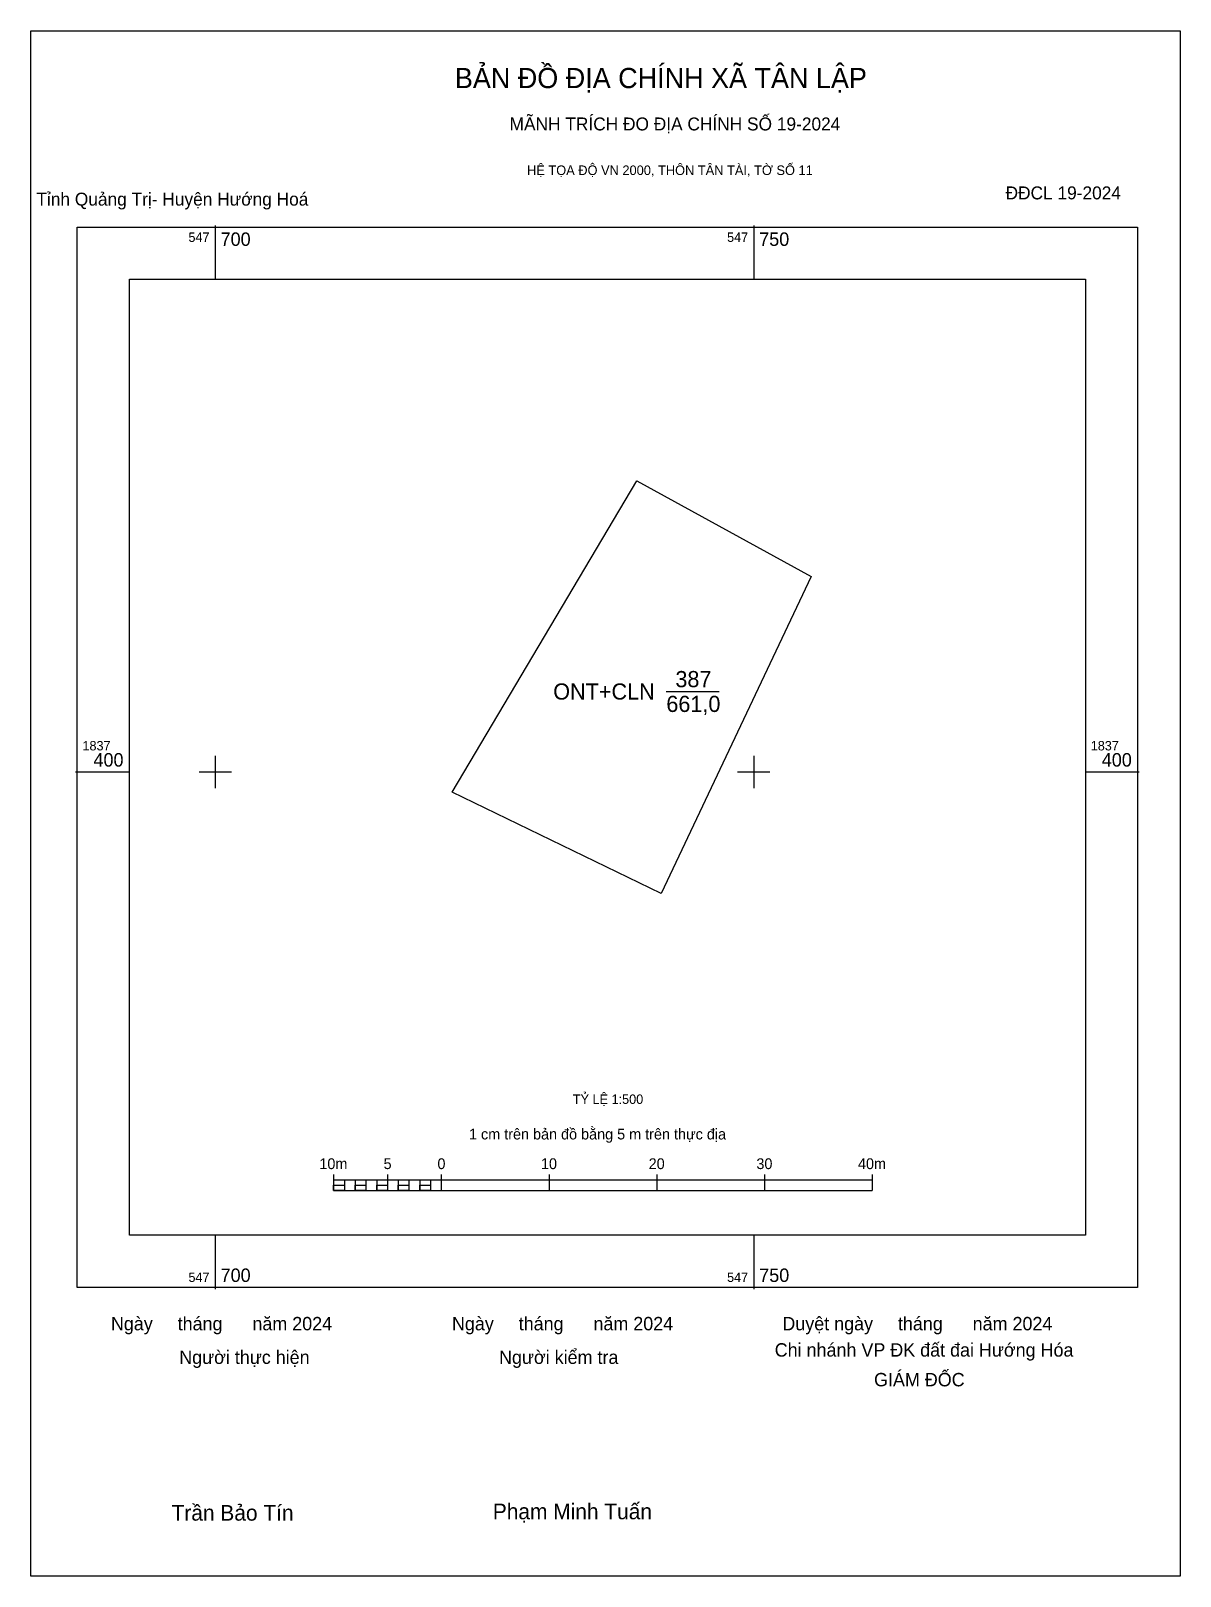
# Model space of a CAD drawing. Extents: x 547683 to 547790, y 1837325 to 1837469.
import ezdxf

# ---------------------------------------------------------------- set-up
doc = ezdxf.new("R2010")
doc.units = 0
for name, color, linetype in [('Level 10', 7, 'Continuous'), ('Level 13', 7, 'Continuous'), ('Level 15', 7, 'Continuous'), ('Level 27', 7, 'Continuous'), ('Level 6', 7, 'Continuous'), ('Level 62', 7, 'Continuous'), ('Level 63', 7, 'Continuous'), ('Level 9', 7, 'Continuous')]:
    doc.layers.add(name, color=color, linetype=linetype)

msp = doc.modelspace()

# ---------------------------------------------------------------- linework, layer by layer
at = {"layer": 'Level 10'}
msp.add_line((547741.87, 1837407.47), (547746.78, 1837407.47), dxfattribs=at)
msp.add_lwpolyline([(547721.99, 1837398.13), (547739.15, 1837427.02), (547755.32, 1837418.15), (547741.41, 1837388.72)], close=True, dxfattribs=at)
at = {"layer": 'Level 15'}
msp.add_lwpolyline([(547682.89, 1837468.8), (547789.57, 1837468.8), (547789.57, 1837325.34), (547682.89, 1837325.34)], close=True, dxfattribs=at)
at = {"layer": 'Level 27'}
for p, q in [((547739.15, 1837427.02), (547739.14, 1837427.02)), ((547755.32, 1837418.15), (547755.32, 1837418.15)), ((547721.99, 1837398.13), (547721.99, 1837398.13)), ((547741.41, 1837388.72), (547741.41, 1837388.72))]:
    msp.add_line(p, q, dxfattribs=at)
at = {"layer": 'Level 62'}
msp.add_lwpolyline([(547692.03, 1837445.74), (547780.78, 1837445.74), (547780.78, 1837356.99), (547692.03, 1837356.99)], close=True, dxfattribs=at)
at = {"layer": 'Level 63'}
for p, q in [((547700, 1837450.74), (547700, 1837445.74)), ((547750, 1837450.74), (547750, 1837445.74)), ((547700, 1837401.5), (547700, 1837398.5)), ((547750, 1837401.5), (547750, 1837398.5)), ((547687.03, 1837400), (547692.03, 1837400)), ((547698.5, 1837400), (547701.5, 1837400)), ((547748.5, 1837400), (547751.5, 1837400)), ((547780.78, 1837400), (547785.78, 1837400)), ((547710.99, 1837362.63), (547710.99, 1837361.13)), ((547710.99, 1837362.13), (547760.99, 1837362.13)), ((547711.99, 1837362.13), (547711.99, 1837361.13)), ((547712.99, 1837362.13), (547712.99, 1837361.13)), ((547713.99, 1837362.13), (547713.99, 1837361.13)), ((547714.99, 1837362.13), (547714.99, 1837361.13)), ((547715.99, 1837362.63), (547715.99, 1837361.13)), ((547715.99, 1837362.13), (547715.99, 1837361.13)), ((547716.99, 1837362.13), (547716.99, 1837361.13)), ((547717.99, 1837362.13), (547717.99, 1837361.13)), ((547718.99, 1837362.13), (547718.99, 1837361.13)), ((547719.99, 1837362.13), (547719.99, 1837361.13)), ((547720.99, 1837362.63), (547720.99, 1837361.13)), ((547720.99, 1837362.13), (547720.99, 1837361.13)), ((547730.99, 1837362.63), (547730.99, 1837361.13)), ((547740.99, 1837362.63), (547740.99, 1837361.13)), ((547750.99, 1837362.63), (547750.99, 1837361.13)), ((547760.99, 1837362.63), (547760.99, 1837361.13)), ((547710.99, 1837361.13), (547760.99, 1837361.13)), ((547700, 1837356.99), (547700, 1837351.99)), ((547750, 1837356.99), (547750, 1837351.99))]:
    msp.add_line(p, q, dxfattribs=at)
for points in [[(547687.18, 1837450.59), (547785.63, 1837450.59), (547785.63, 1837352.15), (547687.18, 1837352.15)], [(547710.99, 1837361.63), (547711.99, 1837361.63), (547711.99, 1837361.13), (547710.99, 1837361.13)], [(547710.99, 1837361.63), (547711.99, 1837361.63), (547711.99, 1837361.13), (547710.99, 1837361.13)], [(547712.99, 1837361.63), (547713.99, 1837361.63), (547713.99, 1837361.13), (547712.99, 1837361.13)], [(547714.99, 1837361.63), (547715.99, 1837361.63), (547715.99, 1837361.13), (547714.99, 1837361.13)], [(547716.99, 1837361.63), (547717.99, 1837361.63), (547717.99, 1837361.13), (547716.99, 1837361.13)], [(547718.99, 1837361.63), (547719.99, 1837361.63), (547719.99, 1837361.13), (547718.99, 1837361.13)]]:
    msp.add_lwpolyline(points, close=True, dxfattribs=at)

# ---------------------------------------------------------------- texts
at = {"layer": 'Level 13'}
for s, p in [('387', (547742.72, 1837407.87)), ('ONT+CLN', (547731.38, 1837406.72)), ('661,0', (547741.88, 1837405.57))]:
    msp.add_text(s, height=1.5, dxfattribs=at).set_placement(p)
at = {"layer": 'Level 6'}
msp.add_text('TỶ LỆ 1:500', height=0.879, dxfattribs=at).set_placement((547733.2, 1837369.18))
at = {"layer": 'Level 63'}
for s, height, p in [('BẢN ĐỒ ĐỊA CHÍNH XÃ TÂN LẬP', 1.8718, (547722.25, 1837463.49)), ('MÃNH TRÍCH ĐO ĐỊA CHÍNH SỐ 19-2024', 1.2011, (547727.33, 1837459.56)), ('HỆ TỌA ĐỘ VN 2000, THÔN TÂN TÀI, TỜ SỐ 11', 0.8891, (547728.95, 1837455.42)), ('547', 0.875, (547697.52, 1837449.21)), ('700', 1.25, (547700.5, 1837448.84)), ('547', 0.875, (547747.52, 1837449.21)), ('750', 1.25, (547750.5, 1837448.84)), ('1837', 0.875, (547687.68, 1837402)), ('1837', 0.875, (547781.28, 1837402)), ('400', 1.25, (547688.7, 1837400.5)), ('400', 1.25, (547782.3, 1837400.5)), ('1 cm trên bản đồ bằng 5 m trên thực địa', 1, (547723.56, 1837365.88)), ('10m', 1, (547709.67, 1837363.13)), ('5', 1, (547715.63, 1837363.13)), ('0', 1, (547720.63, 1837363.13)), ('10', 1, (547730.24, 1837363.13)), ('20', 1, (547740.24, 1837363.13)), ('30', 1, (547750.24, 1837363.13)), ('40m', 1, (547759.67, 1837363.13)), ('547', 0.875, (547697.52, 1837352.65)), ('700', 1.25, (547700.5, 1837352.65)), ('547', 0.875, (547747.52, 1837352.65)), ('750', 1.25, (547750.5, 1837352.65)), ('Ngày     tháng      năm 2024', 1.2442, (547690.32, 1837348.16)), ('Ngày     tháng      năm 2024', 1.2442, (547721.98, 1837348.16)), ('Duyệt ngày     tháng      năm 2024', 1.2442, (547752.65, 1837348.16)), ('Người thực hiện', 1.2442, (547696.66, 1837345.04)), ('Người kiểm tra', 1.2442, (547726.35, 1837345.04)), ('Chi nhánh VP ĐK đất đai Hướng Hóa', 1.2442, (547751.94, 1837345.72)), ('GIÁM ĐỐC', 1.244, (547761.16, 1837342.96)), ('Trần Bảo Tín', 1.4512, (547695.95, 1837330.49)), ('Phạm Minh Tuấn', 1.4512, (547725.77, 1837330.62))]:
    msp.add_text(s, height=height, dxfattribs=at).set_placement(p)
at = {"layer": 'Level 9'}
for s, p in [('Tỉnh Quảng Trị- Huyện Hướng Hoá', (547683.4, 1837452.58)), ('ĐĐCL 19-2024', (547773.37, 1837453.16))]:
    msp.add_text(s, height=1.2011, dxfattribs=at).set_placement(p)

doc.saveas('drawing.dxf')
